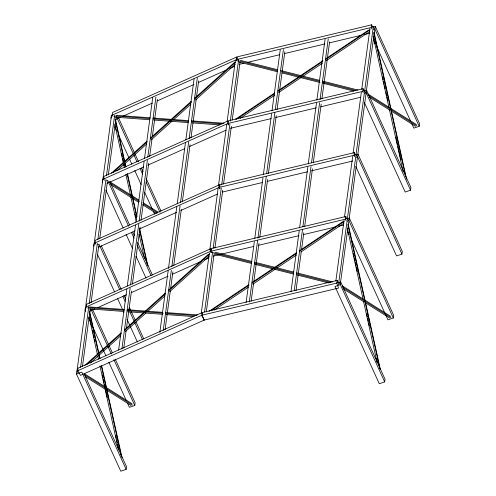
<?xml version="1.0" encoding="UTF-8"?>
<svg xmlns="http://www.w3.org/2000/svg" width="496" height="496" viewBox="0 0 496 496"><rect width="100%" height="100%" fill="white"/><g stroke="black" fill="none" stroke-linecap="round" stroke-linejoin="round"><path stroke-width="0.74" d="M84.115 373.705L126.505 466.717L126.145 469.377L120.757 471.2L76.446 373.959L76.806 371.299M85.436 307.396L85.076 310.062L85.715 311.469M93.707 246.159L94.066 243.493M102.337 182.255L102.697 179.595M110.968 118.352L111.327 115.692M77.816 372.57L77.004 370.797L111.526 115.19L112.84 114.743M77.767 370.723L78.126 368.063L202.077 312.66L201.717 315.32L204.457 319.976L80.507 375.379L77.767 370.723L201.717 315.32M87.178 308.152L86.397 306.819L86.757 304.16L210.707 248.756L211.488 250.083M95.809 244.249L95.027 242.916L95.387 240.256L219.337 184.853L220.119 186.18M104.439 180.346L103.658 179.019L104.017 176.353L227.968 120.95L227.608 123.616L228.389 124.942M113.069 116.442L112.288 115.115L112.648 112.449L236.598 57.046L237.379 58.379M80.588 367.406L88.809 306.547M89.218 303.502L97.334 243.406M97.848 239.599L105.964 179.502M106.479 175.702L114.595 115.599M82.448 366.556L90.154 309.504M91.078 302.653L98.785 245.601M99.708 238.756L107.415 181.697M108.339 174.852L116.045 117.794M118.631 350.046L126.852 289.187M127.261 286.142L135.482 225.283M135.892 222.239L144.113 161.38M144.522 158.342L152.743 97.483M121.904 348.936L130.126 288.077M130.535 285.033L138.756 224.173M139.165 221.135L147.386 160.276M147.796 157.232L155.911 97.135M123.764 348.093L126.127 330.59M126.437 328.309L128.7 311.575M128.904 310.056L131.471 291.034M132.395 284.189L140.101 227.131M141.025 220.286L148.732 163.227M149.656 156.383L152.018 138.886M152.328 136.605L154.591 119.871M154.795 118.346L157.362 99.33M127.46 403.068L129.388 407.297L134.776 405.474L135.135 402.814L115.227 359.129M159.842 332.339L168.163 270.717M168.473 268.435L176.793 206.813M177.208 203.775L185.423 142.916M185.839 139.872L194.06 79.013M163.221 330.472L171.337 270.37M171.852 266.569L180.073 205.71M180.482 202.666L188.703 141.806M189.112 138.762L197.334 77.903M165.081 329.623L167.133 314.408M167.344 312.883L170.32 290.823M170.63 288.542L172.887 271.808M173.712 265.72L181.313 209.424M182.342 201.816L190.049 144.764M190.972 137.913L193.031 122.698M193.235 121.179L196.211 99.119M196.521 96.838L198.679 80.86M201.264 313.112L209.38 253.01M209.789 249.972L218.11 188.35M218.42 186.068L226.74 124.446M227.156 121.402L235.371 60.543M211.129 252.749L210.347 251.416L210.707 248.756M219.759 188.846L218.978 187.513L219.337 184.853M237.02 61.039L236.239 59.712L236.598 57.046M337.193 280.407L336.834 283.073L338.501 288.089L203.918 320.156L202.25 315.14L202.61 312.474L337.193 280.407L337.671 281.846M211.358 252.669L210.881 251.236L211.24 248.57L345.824 216.504L346.537 218.655M219.988 188.765L219.511 187.333L219.871 184.673L354.454 152.607L354.931 154.039M228.619 124.868L228.141 123.43L228.501 120.77L363.084 88.703L363.797 90.855M237.249 60.965L236.772 59.526L237.131 56.866L371.715 24.8L372.428 26.951M204.538 312.003L212.654 251.906M213.168 248.099L221.284 188.003M221.693 184.958L229.915 124.099M230.324 121.055L238.65 59.433M206.293 311.916L213.999 254.857M214.923 248.012L222.735 190.197M223.553 184.109L231.365 126.294M232.184 120.206L239.996 62.391M246.121 302.424L254.343 241.564M254.752 238.52L262.973 177.661M263.382 174.617L271.603 113.758M272.013 110.713L280.234 49.854M249.296 302.076L257.616 240.455M257.926 238.173L266.247 176.551M266.656 173.507L274.877 112.648M275.286 109.604L283.408 49.507M251.156 301.227L253.518 283.731M253.828 281.449L258.962 243.412M259.786 237.324L267.592 179.509M268.417 173.42L276.222 115.605M277.047 109.517L279.515 91.264M279.719 89.739L281.976 73.005M282.187 71.48L284.853 51.702M290.985 291.735L299.206 230.876M299.615 227.831L307.836 166.972M308.245 163.928L316.467 103.069M316.876 100.025L325.097 39.165M294.258 290.625L302.479 229.766M302.889 226.722L311.004 166.625M311.519 162.818L319.635 102.722M320.044 99.677L328.265 38.818M296.019 290.538L298.071 275.323M298.276 273.798L301.258 251.739M301.562 249.457L303.825 232.723M304.649 226.635L312.455 168.82M313.28 162.731L321.191 104.154M321.91 98.828L329.617 41.776M335.842 281.046L344.063 220.187M344.472 217.143L352.693 156.283M353.109 153.239L361.324 92.38M361.739 89.336L369.954 28.477M345.941 220.602L345.464 219.17L345.824 216.504M354.572 156.699L354.094 155.267L354.454 152.607M363.202 92.802L362.725 91.363L363.084 88.703M371.833 28.898L371.355 27.46L371.715 24.8M339.617 283.991L338.811 282.218L373.333 26.61L372.025 27.051M340.467 282.894L348.688 222.034M349.203 218.228L357.418 157.368M357.833 154.324L365.949 94.228M366.358 91.183L374.579 30.324M340.361 284.673L334.974 286.49L379.291 383.73L384.673 381.908L340.361 284.673L340.721 282.007L339.376 282.466M385.671 314.898L387.922 319.827L393.303 318.004L348.992 220.77L349.351 218.104L348.006 218.562M355.768 166.439L396.552 255.924L401.934 254.101L357.622 156.866L357.982 154.2L356.636 154.659M364.399 102.536L405.182 192.02L410.564 190.204L366.253 92.963L366.612 90.303L365.267 90.756M411.562 123.188L413.813 128.123L419.194 126.3L374.883 29.059L375.243 26.4L373.221 27.082M384.673 381.908L385.032 379.248L340.721 282.007M393.303 318.004L393.663 315.344L349.351 218.104M401.934 254.101L402.293 251.441L357.982 154.2M410.564 190.204L410.924 187.538L366.612 90.303M419.194 126.3L419.554 123.634L375.243 26.4M111.371 173.191L146.952 141.168M150.4 138.068L191.146 101.401M194.587 98.301L234.763 62.149M112.797 172.813L147.231 141.825M150.679 138.725L191.425 102.058M194.866 98.958L235.619 62.291M116.839 170.829L146.686 143.97M151.274 139.841L171.938 121.247M173.656 119.697L190.879 104.203M195.467 100.068L235.067 64.43M84.903 365.409L121.061 332.872M124.508 329.778L165.255 293.105M168.696 290.005L208.301 254.367M86.905 364.523L121.34 333.535M124.787 330.435L165.534 293.762M168.975 290.668L209.727 253.995M90.371 363.047L120.795 335.674M125.383 331.545L146.047 312.951M147.765 311.401L164.982 295.907M169.576 291.778L209.176 256.141M235.563 119.195L274.741 92.944M277.946 90.793L322.902 60.667M326.114 58.516L368.503 30.113M236.418 119.338L274.307 93.949M278.157 91.363L322.474 61.671M325.686 59.52L369.997 29.822M240.089 118.401L274.765 95.164M278.622 92.585L301.097 77.519M303.025 76.229L322.295 63.321M326.145 60.735L369.818 31.471M209.027 311.333L248.849 284.648M252.055 282.497L296.372 252.805M299.584 250.654L343.251 221.39M211.166 310.614L249.06 285.225M252.266 283.073L296.583 253.375M299.795 251.224L344.106 221.532M214.198 310.112L248.236 287.302M252.731 284.289L275.206 269.229M277.134 267.939L296.397 255.025M300.898 252.011L343.926 223.181M112.288 115.115L236.239 59.712M115.029 119.772L120.664 117.254M122.779 116.306L152.353 103.087M157.282 100.88L193.905 84.512M198.133 82.627L225.599 70.345M229.822 68.46L234.751 66.253M103.658 179.019L227.608 123.616M107.105 183.359L143.722 166.991M147.951 165.1L184.568 148.732M189.503 146.525L226.12 130.157M95.027 242.916L218.978 187.513M98.475 247.262L135.092 230.888M139.32 229.003L176.644 212.319M180.873 210.428L217.49 194.06M86.397 306.819L210.347 251.416M89.844 311.159L94.773 308.958M97.588 307.7L126.461 294.791M131.39 292.59L168.014 276.222M172.242 274.331L201.116 261.423M204.637 259.848L208.859 257.963M373.538 29.518L374.883 29.059M102.895 179.087L104.21 178.647M362.737 91.177L364.703 90.514L365.781 92.876M106.373 180.891L107.719 180.432L128.594 226.232M364.907 93.422L366.253 92.963M94.265 242.99L95.579 242.55M354.107 155.081L356.072 154.411L356.878 156.184M97.743 244.788L99.088 244.336L119.641 289.428M356.277 157.319L357.622 156.866M345.476 218.978L347.442 218.314L348.521 220.683M347.646 221.222L348.992 220.77M77.004 370.797L78.318 370.351M336.846 282.881L338.811 282.218M76.446 373.959L81.828 372.143L126.145 469.377M236.772 59.526L371.355 27.46M239.196 64.368L243.703 63.296M247.461 62.397L279.794 54.696M284.307 53.618L324.905 43.946M329.418 42.873L360.995 35.346M364.002 34.633L370.016 33.201M228.141 123.43L362.725 91.363M230.559 128.272L271.163 118.6M275.677 117.521L316.274 107.849M320.788 106.776L360.635 97.278M219.511 187.333L354.094 155.267M222.685 191.995L262.533 182.497M267.046 181.424L307.644 171.752M311.401 170.853L352.755 161.002M210.881 251.236L345.464 219.17M213.299 256.079L219.319 254.64M220.819 254.287L253.902 246.4M258.416 245.328L299.014 235.656M303.527 234.577L335.104 227.056M338.861 226.157L343.375 225.085M202.25 315.14L336.834 283.073M116.337 115.314L150.164 117.806M153.239 118.036L188.604 120.64M191.679 120.863L223.969 123.244M114.595 116.021L149.959 118.625M153.035 118.848L188.399 121.458M191.475 121.681L222.22 123.95M115.184 117.192L149.78 119.741M153.624 120.026L188.22 122.574M192.064 122.859L219.74 124.899M89.677 306.962L124.273 309.51M127.348 309.74L162.713 312.344M165.788 312.573L197.309 314.898M88.703 307.725L124.068 310.329M127.143 310.558L163.271 313.218M165.577 313.391L196.329 315.654M89.292 308.896L123.888 311.451M127.732 311.73L143.877 312.92M145.415 313.032L162.328 314.278M166.172 314.563L193.849 316.603M240.287 60.32L277.772 69.793M280.773 70.55L319.759 80.408M322.76 81.164L357.994 90.067M238.564 60.89L277.549 70.742M281.294 71.691L319.536 81.356M322.53 82.113L355.52 90.452M239.035 62.043L277.27 71.709M281.765 72.844L299.014 77.202M300.508 77.581L320.001 82.51M323.001 83.266L353.741 91.035M215.146 252.216L251.881 261.497M254.882 262.26L293.868 272.112M296.862 272.868L332.853 281.964M212.672 252.594L251.658 262.452M254.659 263.209L293.638 273.06M296.639 273.823L331.13 282.54M213.894 253.94L251.379 263.413M255.124 264.362L273.116 268.913M274.617 269.291L293.359 274.028M297.11 274.976L328.6 282.931M367.474 93.732L416.497 124.595M368.485 95.449L416.851 125.903M369.154 97.117L390.067 110.286M391.375 111.11L415.561 126.337M342.24 285.845L390.606 316.305M342.593 287.153L390.96 317.607M343.263 288.827L364.176 301.996M365.484 302.82L389.67 318.048M109.597 181.61L139.016 200.13M142.935 202.597L157.97 212.065M110.608 183.328L139.37 201.438M143.288 203.906L157.666 212.958M110.62 184.586L131.539 197.755M132.847 198.58L138.725 202.287M142.65 204.755L156.376 213.398M84.363 373.73L132.079 403.775M84.717 375.032L132.432 405.077M85.386 376.706L105.648 389.465M106.956 390.29L131.136 405.517M373.333 26.61L374.139 28.384M373.352 39.339L375.274 43.567M376.563 46.382L410.601 121.074M347.46 231.043L349.066 234.571M351.311 239.5L385.026 313.484M118.637 118.098L138.545 161.783M141.441 168.125L143.04 171.647M146.252 178.696L161.026 211.104M116.349 116.529L133.374 153.878M134.013 155.285L136.902 161.628M140.114 168.671L142.681 174.307M146.215 182.063L160.022 212.362M114.818 126.809L116.424 130.33M118.674 135.265L128.948 157.815M129.592 159.222L131.837 164.151M134.726 170.494L141.149 184.586M144.683 192.336L152.39 209.25M153.351 211.364L154.64 214.179M110.007 182.001L129.599 224.979M132.81 232.029L134.41 235.55M137.621 242.594L152.396 275.007M131.483 232.574L134.05 238.21M137.262 245.26L151.069 275.559M105.865 190.005L123.206 228.055M126.096 234.397L132.519 248.49M136.053 256.24L146.01 278.082M101.376 245.898L121.284 289.59M123.857 295.225L125.779 299.454M129.313 307.204L130.597 310.019M131.242 311.432L135.414 320.59M136.059 321.997L143.766 338.911M122.853 296.478L125.104 301.407M128.631 309.163L129.276 310.57M129.921 311.978L134.094 321.141M134.732 322.549L142.439 339.462M97.557 254.615L114.576 291.958M117.465 298.301L122.605 309.572M123.25 310.986L123.888 312.393M127.1 319.436L129.673 325.078M130.312 326.486L137.38 341.986M92.423 309.101L108.481 344.329M109.126 345.737L112.338 352.786M90.78 308.94L111.333 354.039M113.9 359.674L134.776 405.474M88.604 317.812L90.532 322.04M92.461 326.269L105.946 355.861M108.835 362.204L126.176 400.253M338.315 283.377L338.669 284.685M374.083 32.451L406.584 179.217M373.792 32.717L405.616 176.458M373.965 38.18L374.3 39.692M374.635 41.205L375.305 44.231M382.509 76.762L383.179 79.788M383.513 81.301L384.183 84.332M384.518 85.845L385.187 88.871M386.024 92.653L386.7 95.678M387.035 97.191L387.705 100.217M395.913 137.287L396.583 140.312M396.918 141.825L397.587 144.851M397.922 146.363L398.592 149.389M398.927 150.902L400.935 159.985M373.166 36.183L388.914 107.297M389.416 109.566L403.155 171.597M348.192 224.155L380.358 369.408M347.894 224.421L379.893 368.919M353.27 253.338L353.939 256.364M354.274 257.883L354.944 260.908M355.279 262.421L355.948 265.447M356.283 266.96L357.287 271.498M366.668 313.863L367.338 316.888M367.672 318.401L368.342 321.427M368.677 322.939L369.346 325.965M376.551 358.496L377.22 361.522M347.442 228.644L363.022 299.001M363.525 301.27L377.096 362.551M115.556 119.92L124.769 161.529M125.104 163.041L125.941 166.823M127.447 173.631L137.001 216.752M139.68 228.861L147.889 265.93M115.258 120.187L124.471 161.795M124.806 163.308L125.643 167.09M127.156 173.904L136.704 217.025M139.55 229.884L147.256 264.684M121.632 153.642L122.301 156.668M122.636 158.181L123.312 161.206M123.981 164.232L124.316 165.745M135.036 214.167L135.706 217.192M114.805 124.409L123.349 162.992M123.684 164.505L124.353 167.53M125.86 174.338L130.553 195.523M130.888 197.036L136.078 220.484M139.097 234.106L144.454 258.311M89.664 311.624L98.878 353.233M99.212 354.745L100.049 358.527M101.723 366.098L121.997 457.634M89.534 312.654L98.58 353.505M98.915 355.018L99.752 358.8M101.265 365.608L121.365 456.388M89.881 318.872L90.551 321.898M90.886 323.411L91.555 326.436M92.392 330.218L93.062 333.244M93.397 334.757L94.066 337.782M94.401 339.295L94.903 341.564M102.275 374.852L102.945 377.878M103.28 379.39L103.949 382.422M104.284 383.935L104.954 386.961M105.288 388.473L107.303 397.55M115.68 435.376L116.349 438.402M116.684 439.915L117.354 442.94M117.688 444.453L118.358 447.479M89.082 316.87L97.458 354.696M97.793 356.209L98.462 359.234M99.969 366.048L104.662 387.227M104.997 388.74L118.563 450.021"/></g></svg>
